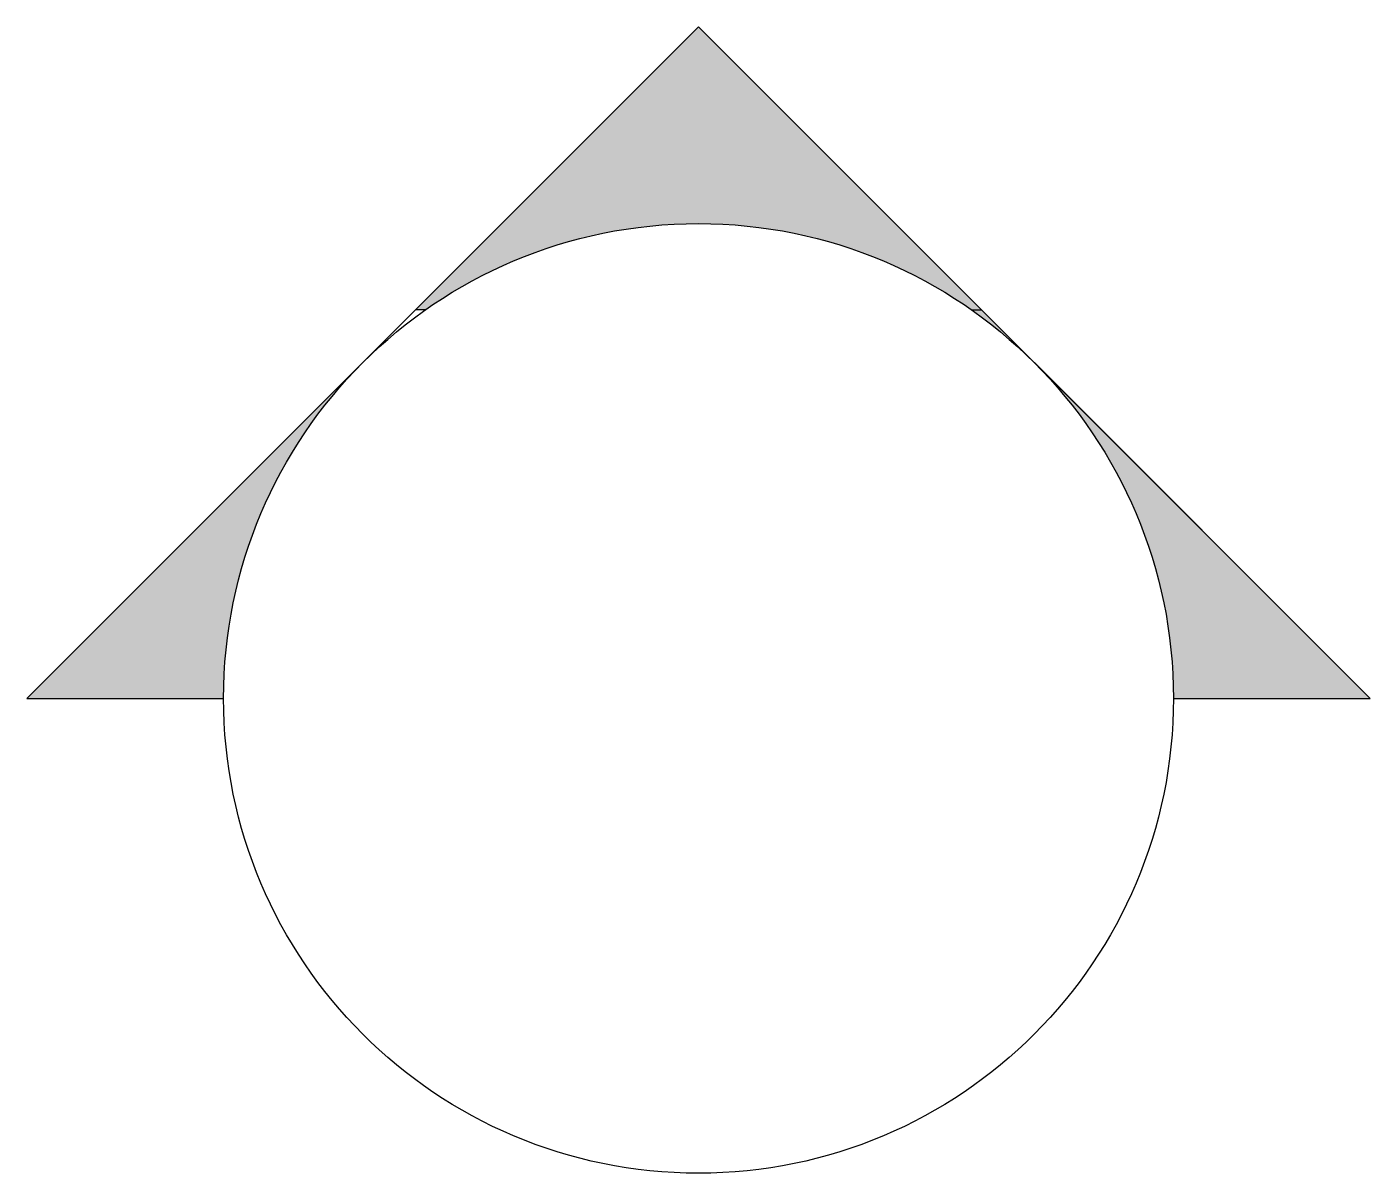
# Model space of a CAD drawing. Header units: millimetres. Extents: x 5.53 to 7.23, y 4.07 to 5.52.
import ezdxf

# ---------------------------------------------------------------- set-up
doc = ezdxf.new("R2010")
doc.units = ezdxf.units.MM
doc.header["$LTSCALE"] = 10

msp = doc.modelspace()

# ---------------------------------------------------------------- hatches: boundary and pattern name
h = msp.add_hatch(color=254)
h.paths.add_polyline_path([(5.9567, 5.0934), (5.5325, 4.6691), (5.781, 4.6691, -0.198912)])
h.paths.add_polyline_path([(6.381, 5.5177), (6.0233, 5.16), (6.036, 5.16, -0.364487), (6.8053, 5.0934)])
h.paths.add_polyline_path([(6.8053, 5.0934, -0.198912), (6.981, 4.6691), (7.2295, 4.6691)])

# ---------------------------------------------------------------- linework, layer by layer
at = {"color": 3}
for p, q in [((6.381, 5.5177), (5.5325, 4.6691)), ((6.381, 5.5177), (7.2295, 4.6691)), ((6.8053, 5.0934), (7.2295, 4.6691)), ((5.5325, 4.6691), (5.781, 4.6691)), ((6.981, 4.6691), (7.2295, 4.6691))]:
    msp.add_line(p, q, dxfattribs=at)
for p, q in [((6.036, 5.16), (6.0233, 5.16)), ((6.726, 5.16), (6.7387, 5.16))]:
    msp.add_line(p, q)
msp.add_circle((6.381, 4.6691), 0.6, dxfattribs=at)

doc.saveas('drawing.dxf')
